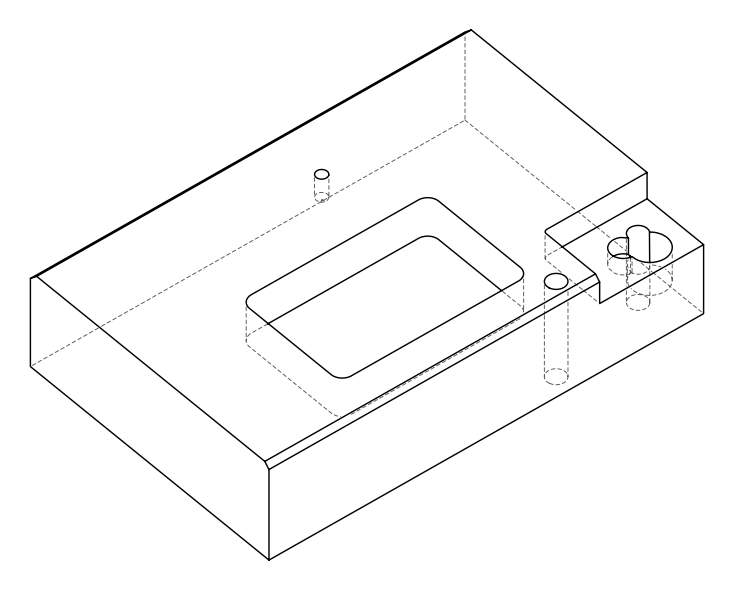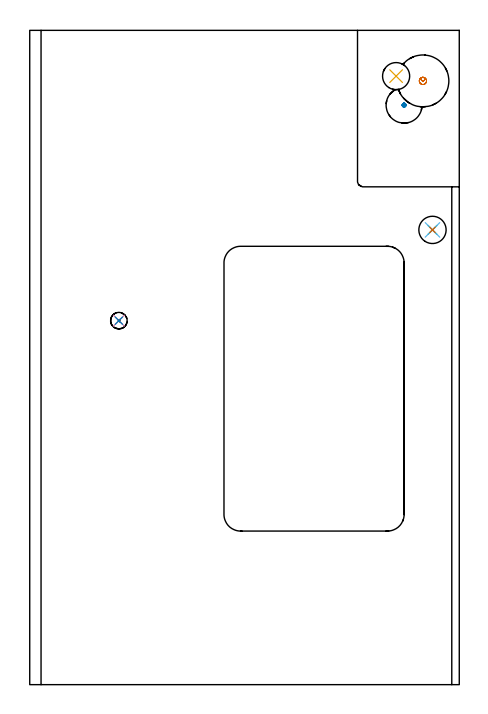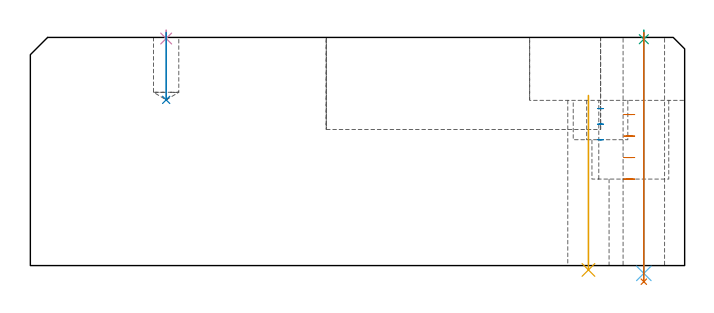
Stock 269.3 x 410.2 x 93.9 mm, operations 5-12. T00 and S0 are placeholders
(PLAN: 12 operations, 9 tool changes, 102.5 min)
(1 AREA_MILL | FG_CHAMFER_SURFACE | UGT0205_001 | 10.03 min | 10340 mm3)
(2 AREA_MILL_1 | FG_CHAMFER_SURFACE_1 | UGT0205_001 | 5.17 min | 3480 mm3)
(3 MILL_CORNER_NOTCH_RECTANGULAR | CORNER_NOTCH_RECTANGULAR | NXT0201_008 | Follow Part, ap 1.5, ae 75% | 63.18 min | 161995 mm3)
(4 MILL_RECTANGULAR_POCKET | POCKET_RECTANGULAR_STRAIGHT | UGT0201_094 | Follow Part, ap 5, ae 75% | 22.38 min | 760374 mm3)
(5 MILL_BLIND_HOLE_FROM_SOLID_MATERIAL | STEP1POCKET | UGT0201_006 | Spiral | 0.35 min | 26864 mm3)
(6 MILL_BLIND_HOLE_FROM_SOLID_MATERIAL_1 | STEP1POCKET_1 | UGT0201_094 | Spiral | 0.15 min | 4681 mm3)
(7 SPOT_DRILL | STEP1HOLE_1 | NXT0321_9005460120000 | 0.03 min | 7 mm3)
(8 SPOT_DRILL_1 | STEP1POCKET_2 | NXT0321_9005460120000 | 0.03 min | 23 mm3)
(9 INDEXABLE_INSERT_DRILL_THROUGH_HOLE_FROM_SOLID | STEP1HOLE | NXT0302_005 | 0.29 min | 12607 mm3)
(10 DRILL_THROUGH_HOLE_INTO_CENTER | STEP1HOLE_1 | NXT0301_065 | 0.4 min | 6467 mm3)
(11 DRILL_TO_ENLARGE_THROUGH_HOLE | STEP1HOLE_1 | UGT0301_242 | 0.41 min | 15018 mm3)
(12 DRILL_BLIND_HOLE_INTO_CENTER | STEP1POCKET_2 | UGT0301_217 | 0.11 min | 1996 mm3)
(TOOL UGT0205_001 | Chamfer Mill 20 x 3 x 45 deg. | D20 FL50 Z2)
(TOOL NXT0201_008 | ENDMILL 6mm [2P460-0600-NA 1630] | D6 FL26 Z6)
(TOOL UGT0201_094 | End mill 20 mm | D20 FL38 Z4)
(TOOL UGT0201_006 | End Mill 28 mm | D28 FL25 Z2)
(TOOL NXT0321_9005460120000 | NC Spot Drill, 142deg, 12mm, Carbide, Uncoated | D12 PA142 FL30 Z2)
(TOOL NXT0302_005 | Index. Insert Drill 17mm [880-D1700L20-05] | D17 PA176 FL85 Z2)
(TOOL NXT0301_065 | Carbide Drill 9.4mm [860.1-0940-075A1-MM 2214] | D9.4 PA140 FL98 Z2)
(TOOL UGT0301_242 | Twist Drill 17.1 mm | D17.1 PA118 FL130 Z2)
(TOOL UGT0301_217 | Twist Drill 10.4 mm | D10.4 PA118 FL82 Z2)
(OP 5 MILL_BLIND_HOLE_FROM_SOLID_MATERIAL)
G17 G21 G94 G90
T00 M6
G54
G17 G0 G90 X246.5 Y378.5 S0 M3
G43 Z103.9 H0
Z62.15
G94 G3 X247.625 Y379.625 R1.125 F250.
X246.5 Y380.75 R1.125
X244.25 Y378.5 R2.25
X246.5 Y380.75 R-2.25
X245.375 Y379.625 R1.125
X246.5 Y378.5 R1.125
G0 Z53.3
G3 X247.625 Y379.625 R1.125
X246.5 Y380.75 R1.125
X244.25 Y378.5 R2.25
X246.5 Y380.75 R-2.25
X245.375 Y379.625 R1.125
X246.5 Y378.5 R1.125
G0 Z44.45
G3 X247.625 Y379.625 R1.125
X246.5 Y380.75 R1.125
X244.25 Y378.5 R2.25
X246.5 Y380.75 R-2.25
X245.375 Y379.625 R1.125
X246.5 Y378.5 R1.125
G0 Z35.6
G3 X247.625 Y379.625 R1.125
X246.5 Y380.75 R1.125
X244.25 Y378.5 R2.25
X246.5 Y380.75 R-2.25
X245.375 Y379.625 R1.125
X246.5 Y378.5 R1.125
G0 Z103.9
M5
M2
(OP 6 MILL_BLIND_HOLE_FROM_SOLID_MATERIAL_1)
G17 G21 G94 G90
T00 M6
G54
G17 G0 G90 X234.7 Y363.3 S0 M3
G43 Z103.9 H0
Z64.6
G94 G3 X235.325 Y363.925 R0.625 F250.
X234.7 Y364.55 R0.625
X233.45 Y363.3 R1.25
X234.7 Y364.55 R-1.25
X234.075 Y363.925 R0.625
X234.7 Y363.3 R0.625
G0 Z58.2
G3 X235.325 Y363.925 R0.625
X234.7 Y364.55 R0.625
X233.45 Y363.3 R1.25
X234.7 Y364.55 R-1.25
X234.075 Y363.925 R0.625
X234.7 Y363.3 R0.625
G0 Z51.8
G3 X235.325 Y363.925 R0.625
X234.7 Y364.55 R0.625
X233.45 Y363.3 R1.25
X234.7 Y364.55 R-1.25
X234.075 Y363.925 R0.625
X234.7 Y363.3 R0.625
G0 Z103.9
M5
M2
(OP 7 SPOT_DRILL)
G17 G21 G94 G90
T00 M6
G54
G17 G0 G90 X252.5 Y285.1 S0 M3
G43 Z103.9 H0
G94 G81 G98 Z93.164 F250. R96.9
G80
M5
M2
(OP 8 SPOT_DRILL_1)
G17 G21 G94 G90
T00 M6
G54
G17 G0 G90 X55.9 Y228.2 S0 M3
G43 Z103.9 H0
G94 G81 G98 Z93.452 F250. R96.9
G80
M5
M2
(OP 9 INDEXABLE_INSERT_DRILL_THROUGH_HOLE_FROM_SOLID)
G17 G21 G94 G90
T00 M6
G54
G17 G0 G90 X229.7 Y381.5 S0 M3
G43 Z103.9 H1
G94 G81 G98 Z-1.797 F250. R70.
G80
M5
M2
(OP 10 DRILL_THROUGH_HOLE_INTO_CENTER)
G17 G21 G94 G90
T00 M6
G54
G17 G0 G90 X252.5 Y285.1 S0 M3
G43 Z103.9 H1
G94 G73 G98 Z-3.211 F250. Q8.828 R95.9
G80
M5
M2
(OP 11 DRILL_TO_ENLARGE_THROUGH_HOLE)
G17 G21 G94 G90
T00 M6
G54
G17 G0 G90 X252.5 Y285.1 S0 M3
G43 Z103.9 H0
G94 G73 G98 Z-6.637 F250. Q16.756 R95.9
G80
M5
M2
(OP 12 DRILL_BLIND_HOLE_INTO_CENTER)
G17 G21 G94 G90
T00 M6
G54
G17 G0 G90 X55.9 Y228.2 S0 M3
G43 Z103.9 H0
G94 G81 G98 Z68.2 F250. R95.9
G80
M5
M2
